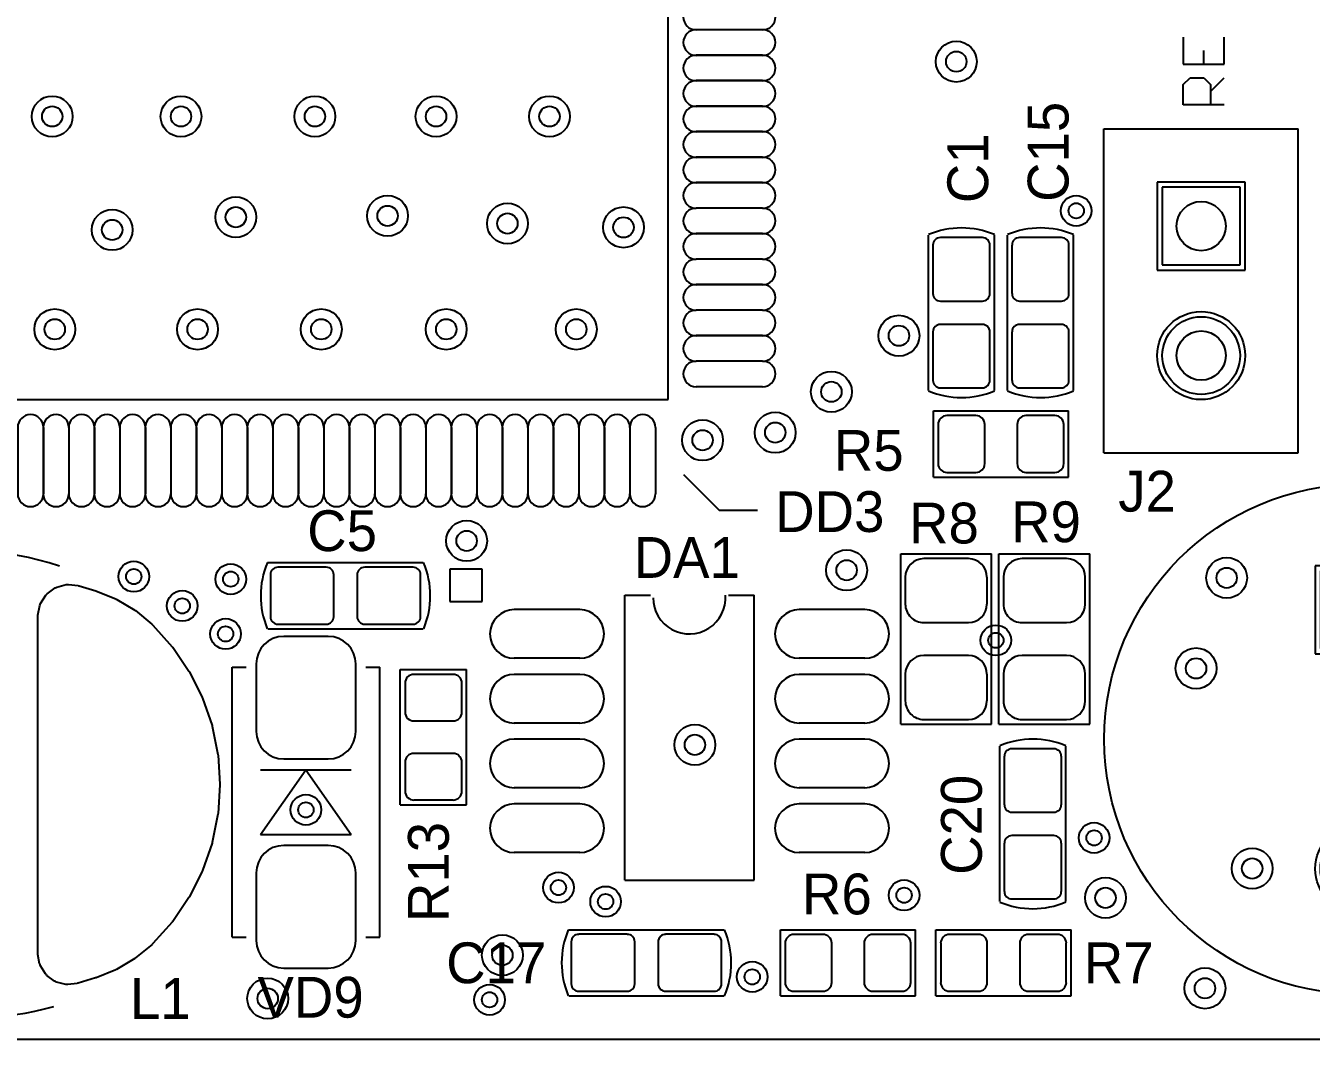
# Model space of a CAD drawing. Header units: millimetres. Extents: x 50.8 to 111.8, y 76.2 to 121.7.
# Drawn here: x 72.33 to 97.53, y 76.2 to 96.08 of the extents above; entities that cross this region are included whole.
import ezdxf

# ---------------------------------------------------------------- set-up
doc = ezdxf.new("R2010")
doc.units = ezdxf.units.MM
for name, color, linetype in [('KeepOutLayer', 6, 'Continuous'), ('MultiLayer', 9, 'Continuous'), ('TopOverlay', 2, 'Continuous'), ('TopSolder', 216, 'Continuous')]:
    doc.layers.add(name, color=color, linetype=linetype)

# ---------------------------------------------------------------- blocks, each defined once
blk = doc.blocks.new('CC0603_3M_4')
at = {"layer": 'TopOverlay'}
for p, q in [((1.524, 0.65), (-1.526, 0.65)), ((1.524, -0.648), (-1.524, -0.648))]:
    blk.add_line(p, q, dxfattribs=at)
for centre, start, end in [((0.013, 0), 157.2, 202.7), ((-0.013, 0), 337.3, 22.8)]:
    blk.add_arc(centre, 1.676, start, end, dxfattribs=at)
at = {"layer": 'TopSolder'}
for p, q in [((-0.376, 0.559), (-1.326, 0.559)), ((1.326, 0.559), (0.376, 0.559)), ((-1.473, 0.411), (-1.473, -0.411)), ((-0.229, -0.411), (-0.229, 0.411)), ((0.229, 0.411), (0.229, -0.411)), ((1.473, -0.411), (1.473, 0.411)), ((-1.326, -0.559), (-0.376, -0.559)), ((0.376, -0.559), (1.326, -0.559))]:
    blk.add_line(p, q, dxfattribs=at)
for centre in [(-0.851, 0), (0.851, 0)]:
    blk.add_circle(centre, 0, dxfattribs=at)
for centre, start, end in [((-1.326, 0.411), 90, 180), ((-0.376, 0.411), 0, 90), ((0.376, 0.411), 90, 180), ((1.326, 0.411), 0, 90), ((-1.326, -0.411), 180, 270), ((-0.376, -0.411), 270, 0), ((0.376, -0.411), 180, 270), ((1.326, -0.411), 270, 0)]:
    blk.add_arc(centre, 0.147, start, end, dxfattribs=at)
blk = doc.blocks.new('CC0603_3M_7')
at = {"layer": 'TopOverlay'}
for p, q in [((-1.526, 0.65), (1.524, 0.65)), ((-1.524, -0.648), (1.524, -0.648))]:
    blk.add_line(p, q, dxfattribs=at)
for centre, start, end in [((0.013, 0), 157.2, 202.7), ((-0.013, 0), 337.3, 22.8)]:
    blk.add_arc(centre, 1.676, start, end, dxfattribs=at)
at = {"layer": 'TopSolder'}
for p, q in [((-0.376, 0.559), (-1.326, 0.559)), ((1.326, 0.559), (0.376, 0.559)), ((-1.473, 0.411), (-1.473, -0.411)), ((-0.229, -0.411), (-0.229, 0.411)), ((0.229, 0.411), (0.229, -0.411)), ((1.473, -0.411), (1.473, 0.411)), ((-1.326, -0.559), (-0.376, -0.559)), ((0.376, -0.559), (1.326, -0.559))]:
    blk.add_line(p, q, dxfattribs=at)
for centre in [(-0.851, 0), (0.851, 0)]:
    blk.add_circle(centre, 0, dxfattribs=at)
for centre, start, end in [((-1.326, 0.411), 90, 180), ((-0.376, 0.411), 0, 90), ((0.376, 0.411), 90, 180), ((1.326, 0.411), 0, 90), ((-1.326, -0.411), 180, 270), ((-0.376, -0.411), 270, 0), ((0.376, -0.411), 180, 270), ((1.326, -0.411), 270, 0)]:
    blk.add_arc(centre, 0.147, start, end, dxfattribs=at)
blk = doc.blocks.new('CC0603_3M_17')
at = {"layer": 'TopOverlay'}
for p, q in [((1.524, 0.65), (-1.526, 0.65)), ((1.524, -0.648), (-1.524, -0.648))]:
    blk.add_line(p, q, dxfattribs=at)
for centre, start, end in [((0.013, 0), 157.2, 202.7), ((-0.013, 0), 337.3, 22.8)]:
    blk.add_arc(centre, 1.676, start, end, dxfattribs=at)
at = {"layer": 'TopSolder'}
for p, q in [((-0.376, 0.559), (-1.326, 0.559)), ((1.326, 0.559), (0.376, 0.559)), ((-1.473, 0.411), (-1.473, -0.411)), ((-0.229, -0.411), (-0.229, 0.411)), ((0.229, 0.411), (0.229, -0.411)), ((1.473, -0.411), (1.473, 0.411)), ((-1.326, -0.559), (-0.376, -0.559)), ((0.376, -0.559), (1.326, -0.559))]:
    blk.add_line(p, q, dxfattribs=at)
for centre in [(-0.851, 0), (0.851, 0)]:
    blk.add_circle(centre, 0, dxfattribs=at)
for centre, start, end in [((-1.326, 0.411), 90, 180), ((-0.376, 0.411), 0, 90), ((0.376, 0.411), 90, 180), ((1.326, 0.411), 0, 90), ((-1.326, -0.411), 180, 270), ((-0.376, -0.411), 270, 0), ((0.376, -0.411), 180, 270), ((1.326, -0.411), 270, 0)]:
    blk.add_arc(centre, 0.147, start, end, dxfattribs=at)
blk = doc.blocks.new('CC0603_3M_19')
at = {"layer": 'TopOverlay'}
for p, q in [((-1.526, 0.65), (1.524, 0.65)), ((-1.524, -0.648), (1.524, -0.648))]:
    blk.add_line(p, q, dxfattribs=at)
for centre, start, end in [((0.013, 0), 157.2, 202.7), ((-0.013, 0), 337.3, 22.8)]:
    blk.add_arc(centre, 1.676, start, end, dxfattribs=at)
at = {"layer": 'TopSolder'}
for p, q in [((-0.376, 0.559), (-1.326, 0.559)), ((1.326, 0.559), (0.376, 0.559)), ((-1.473, 0.411), (-1.473, -0.411)), ((-0.229, -0.411), (-0.229, 0.411)), ((0.229, 0.411), (0.229, -0.411)), ((1.473, -0.411), (1.473, 0.411)), ((-1.326, -0.559), (-0.376, -0.559)), ((0.376, -0.559), (1.326, -0.559))]:
    blk.add_line(p, q, dxfattribs=at)
for centre in [(-0.851, 0), (0.851, 0)]:
    blk.add_circle(centre, 0, dxfattribs=at)
for centre, start, end in [((-1.326, 0.411), 90, 180), ((-0.376, 0.411), 0, 90), ((0.376, 0.411), 90, 180), ((1.326, 0.411), 0, 90), ((-1.326, -0.411), 180, 270), ((-0.376, -0.411), 270, 0), ((0.376, -0.411), 180, 270), ((1.326, -0.411), 270, 0)]:
    blk.add_arc(centre, 0.147, start, end, dxfattribs=at)
blk = doc.blocks.new('CC0603_3M_21')
at = {"layer": 'TopOverlay'}
for p, q in [((1.524, 0.65), (-1.526, 0.65)), ((1.524, -0.648), (-1.524, -0.648))]:
    blk.add_line(p, q, dxfattribs=at)
for centre, start, end in [((0.013, 0), 157.2, 202.7), ((-0.013, 0), 337.3, 22.8)]:
    blk.add_arc(centre, 1.676, start, end, dxfattribs=at)
at = {"layer": 'TopSolder'}
for p, q in [((-0.376, 0.559), (-1.326, 0.559)), ((1.326, 0.559), (0.376, 0.559)), ((-1.473, 0.411), (-1.473, -0.411)), ((-0.229, -0.411), (-0.229, 0.411)), ((0.229, 0.411), (0.229, -0.411)), ((1.473, -0.411), (1.473, 0.411)), ((-1.326, -0.559), (-0.376, -0.559)), ((0.376, -0.559), (1.326, -0.559))]:
    blk.add_line(p, q, dxfattribs=at)
for centre in [(-0.851, 0), (0.851, 0)]:
    blk.add_circle(centre, 0, dxfattribs=at)
for centre, start, end in [((-1.326, 0.411), 90, 180), ((-0.376, 0.411), 0, 90), ((0.376, 0.411), 90, 180), ((1.326, 0.411), 0, 90), ((-1.326, -0.411), 180, 270), ((-0.376, -0.411), 270, 0), ((0.376, -0.411), 180, 270), ((1.326, -0.411), 270, 0)]:
    blk.add_arc(centre, 0.147, start, end, dxfattribs=at)
blk = doc.blocks.new('CC16X10_CAP0_5_1__P________23')
at = {"layer": 'MultiLayer'}
for p, q in [((-0.762, 0.762), (-0.762, -0.762)), ((0.762, 0.762), (-0.762, 0.762)), ((0.762, -0.762), (0.762, 0.762)), ((-0.762, -0.762), (0.762, -0.762))]:
    blk.add_line(p, q, dxfattribs=at)
for centre, radius in [((5.08, 0), 0.762), ((0, 0), 0.4826), ((5.08, 0), 0.4826)]:
    blk.add_circle(centre, radius, dxfattribs=at)
at = {"layer": 'TopOverlay'}
for p, q in [((-3.81, -0.635), (-3.81, 0.635)), ((-3.175, 0), (-4.445, 0))]:
    blk.add_line(p, q, dxfattribs=at)
blk.add_circle((2.54, 0), 5, dxfattribs=at)
at = {"layer": 'TopSolder'}
for p, q in [((-0.8636, 0.8636), (-0.8636, -0.8636)), ((0.8636, 0.8636), (-0.8636, 0.8636)), ((0.8636, -0.8636), (0.8636, 0.8636)), ((-0.8636, -0.8636), (0.8636, -0.8636))]:
    blk.add_line(p, q, dxfattribs=at)
for centre, radius in [((5.08, 0), 0.8636), ((0, 0), 0.4826), ((5.08, 0), 0.4826)]:
    blk.add_circle(centre, radius, dxfattribs=at)
blk = doc.blocks.new('SO_8_24')
at = {"layer": 'TopOverlay'}
for p, q in [((-0.762, 3.556), (-0.762, 4.064)), ((4.826, 4.064), (-0.762, 4.064)), ((4.826, 1.524), (4.826, 4.064)), ((-0.762, 1.524), (-0.762, 2.032)), ((4.826, 1.524), (-0.762, 1.524)), ((-0.635, -1.27), (-1.27, -1.27)), ((-1.27, -1.27), (-1.27, -1.905)), ((-0.635, -1.905), (-0.635, -1.27)), ((-1.27, -1.905), (-0.635, -1.905))]:
    blk.add_line(p, q, dxfattribs=at)
blk.add_arc((-0.71, 2.79), 0.71, 270, 93.8997, dxfattribs=at)
at = {"layer": 'TopSolder'}
for p, q in [((-0.477, 6.229), (-0.477, 4.947)), ((0.477, 6.229), (0.477, 4.947)), ((0.793, 6.229), (0.793, 4.947)), ((1.747, 6.229), (1.747, 4.947)), ((2.063, 6.229), (2.063, 4.947)), ((3.017, 6.229), (3.017, 4.947)), ((3.333, 6.229), (3.333, 4.947)), ((4.287, 6.229), (4.287, 4.947)), ((-0.477, 0.641), (-0.477, -0.641)), ((0.477, 0.641), (0.477, -0.641)), ((0.793, 0.641), (0.793, -0.641)), ((1.747, 0.641), (1.747, -0.641)), ((2.063, 0.641), (2.063, -0.641)), ((3.017, 0.641), (3.017, -0.641)), ((3.333, 0.641), (3.333, -0.641)), ((4.287, 0.641), (4.287, -0.641))]:
    blk.add_line(p, q, dxfattribs=at)
for centre in [(0, 5.588), (1.27, 5.588), (2.54, 5.588), (3.81, 5.588), (0, 0), (1.27, 0), (2.54, 0), (3.81, 0)]:
    blk.add_circle(centre, 0, dxfattribs=at)
for centre, start, end in [((0, 6.229), 360, 180), ((1.27, 6.229), 360, 180), ((2.54, 6.229), 360, 180), ((3.81, 6.229), 360, 180), ((0, 4.947), 180, 360), ((1.27, 4.947), 180, 360), ((2.54, 4.947), 180, 360), ((3.81, 4.947), 180, 360), ((0, 0.641), 360, 180), ((1.27, 0.641), 360, 180), ((2.54, 0.641), 360, 180), ((3.81, 0.641), 360, 180), ((0, -0.641), 180, 360), ((1.27, -0.641), 180, 360), ((2.54, -0.641), 180, 360), ((3.81, -0.641), 180, 360)]:
    blk.add_arc(centre, 0.477, start, end, dxfattribs=at)
blk = doc.blocks.new('PIN2W_35')
at = {"layer": 'MultiLayer'}
for p, q in [((-0.762, 0.762), (-0.762, -0.762)), ((0.762, 0.762), (-0.762, 0.762)), ((0.762, -0.762), (0.762, 0.762)), ((-0.762, -0.762), (0.762, -0.762))]:
    blk.add_line(p, q, dxfattribs=at)
for centre, radius in [((2.54, 0), 0.762), ((0, 0), 0.4826), ((2.54, 0), 0.4826)]:
    blk.add_circle(centre, radius, dxfattribs=at)
at = {"layer": 'TopOverlay'}
for p, q in [((-1.905, -1.905), (-1.905, 1.905)), ((0.635, 1.905), (-1.905, 1.905)), ((4.445, 1.905), (0.635, 1.905)), ((4.445, -1.905), (4.445, 1.905)), ((4.445, -1.905), (-1.905, -1.905))]:
    blk.add_line(p, q, dxfattribs=at)
at = {"layer": 'TopSolder'}
for p, q in [((-0.8636, 0.8636), (-0.8636, -0.8636)), ((0.8636, 0.8636), (-0.8636, 0.8636)), ((0.8636, -0.8636), (0.8636, 0.8636)), ((-0.8636, -0.8636), (0.8636, -0.8636))]:
    blk.add_line(p, q, dxfattribs=at)
for centre, radius in [((2.54, 0), 0.8636), ((0, 0), 0.4826), ((2.54, 0), 0.4826)]:
    blk.add_circle(centre, radius, dxfattribs=at)
blk = doc.blocks.new('SDR0805_36')
at = {"layer": 'TopOverlay'}
for centre, start, end in [((-0.127, -0.889), 71.1, 106.3), ((0, 0.889), 254.1, 286.3)]:
    blk.add_arc(centre, 5.462, start, end, dxfattribs=at)
at = {"layer": 'TopSolder'}
for p, q in [((-2.747, 3.637), (-2.359, 3.792)), ((-2.359, 3.792), (-2.354, 3.792)), ((-2.354, 3.792), (-2.35, 3.795)), ((-2.35, 3.795), (-2.01, 3.902)), ((-2.01, 3.902), (-1.999, 3.901)), ((-1.999, 3.901), (-1.99, 3.906)), ((-1.99, 3.906), (-1.805, 3.928)), ((-1.805, 3.928), (-1.784, 3.922)), ((-1.784, 3.922), (-1.764, 3.925)), ((-1.764, 3.925), (-1.583, 3.877)), ((-1.583, 3.877), (-1.567, 3.864)), ((-1.567, 3.864), (-1.546, 3.859)), ((-1.546, 3.859), (-1.396, 3.749)), ((1.4, 3.739), (1.555, 3.853)), ((1.555, 3.853), (1.575, 3.858)), ((1.575, 3.858), (1.592, 3.87)), ((1.592, 3.87), (1.777, 3.919)), ((1.777, 3.919), (1.798, 3.917)), ((1.798, 3.917), (1.818, 3.922)), ((1.818, 3.922), (2.009, 3.9)), ((2.009, 3.9), (2.018, 3.895)), ((2.018, 3.895), (2.029, 3.896)), ((2.029, 3.896), (2.358, 3.793)), ((2.358, 3.793), (2.362, 3.79)), ((2.362, 3.79), (2.366, 3.79)), ((2.366, 3.79), (2.75, 3.636)), ((-3.121, 3.415), (-2.762, 3.629)), ((-2.762, 3.629), (-2.753, 3.63)), ((-2.753, 3.63), (-2.747, 3.637)), ((-1.396, 3.749), (-1.385, 3.731)), ((-1.385, 3.731), (-1.368, 3.719)), ((-1.368, 3.719), (-1.269, 3.561)), ((-1.269, 3.561), (-1.265, 3.541)), ((-1.265, 3.541), (-1.254, 3.523)), ((1.266, 3.526), (1.27, 3.547)), ((1.27, 3.547), (1.372, 3.709)), ((1.372, 3.709), (1.389, 3.721)), ((1.389, 3.721), (1.4, 3.739)), ((2.75, 3.636), (2.756, 3.63)), ((2.756, 3.63), (2.765, 3.629)), ((2.765, 3.629), (3.12, 3.417)), ((-3.457, 3.138), (-3.135, 3.405)), ((-3.135, 3.405), (-3.127, 3.408)), ((-3.127, 3.408), (-3.121, 3.415)), ((-1.254, 3.523), (-1.219, 3.34)), ((-1.219, 3.34), (-1.221, 3.329)), ((-1.221, 3.329), (-1.217, 3.319)), ((-1.217, 3.319), (-1.217, -3.299)), ((1.217, 3.299), (1.221, 3.309)), ((1.217, -3.319), (1.217, 3.299)), ((1.219, 3.32), (1.255, 3.508)), ((1.221, 3.309), (1.219, 3.32)), ((1.255, 3.508), (1.266, 3.526)), ((3.12, 3.417), (3.125, 3.41)), ((3.125, 3.41), (3.134, 3.407)), ((3.134, 3.407), (3.451, 3.143)), ((-3.853, 2.7), (-3.474, 3.121)), ((-3.474, 3.121), (-3.471, 3.123)), ((-3.471, 3.123), (-3.469, 3.126)), ((-3.469, 3.126), (-3.463, 3.132)), ((-3.463, 3.132), (-3.459, 3.134)), ((-3.459, 3.134), (-3.457, 3.138)), ((3.451, 3.143), (3.453, 3.139)), ((3.453, 3.139), (3.457, 3.138)), ((3.457, 3.138), (3.469, 3.126)), ((3.469, 3.126), (3.471, 3.123)), ((3.471, 3.123), (3.474, 3.121)), ((3.474, 3.121), (3.853, 2.7)), ((-4.181, 2.222), (-3.862, 2.689)), ((-3.862, 2.689), (-3.855, 2.693)), ((-3.855, 2.693), (-3.853, 2.7)), ((3.853, 2.7), (3.855, 2.693)), ((3.855, 2.693), (3.862, 2.689)), ((3.862, 2.689), (4.181, 2.222)), ((-4.443, 1.704), (-4.189, 2.209)), ((-4.189, 2.209), (-4.183, 2.214)), ((-4.183, 2.214), (-4.181, 2.222)), ((4.181, 2.222), (4.183, 2.214)), ((4.183, 2.214), (4.189, 2.209)), ((4.189, 2.209), (4.443, 1.704)), ((-4.634, 1.155), (-4.449, 1.69)), ((-4.449, 1.69), (-4.444, 1.696)), ((-4.444, 1.696), (-4.443, 1.704)), ((4.443, 1.704), (4.444, 1.696)), ((4.444, 1.696), (4.449, 1.69)), ((4.449, 1.69), (4.634, 1.155)), ((-4.75, 0.587), (-4.638, 1.141)), ((-4.638, 1.141), (-4.633, 1.148)), ((-4.633, 1.148), (-4.634, 1.155)), ((4.634, 1.155), (4.633, 1.148)), ((4.633, 1.148), (4.638, 1.141)), ((4.638, 1.141), (4.75, 0.586)), ((-4.789, 0.007), (-4.752, 0.572)), ((-4.752, 0.572), (-4.748, 0.579)), ((-4.748, 0.579), (-4.75, 0.587)), ((4.75, 0.586), (4.748, 0.579)), ((4.748, 0.579), (4.752, 0.572)), ((4.752, 0.572), (4.789, 0.007)), ((-4.787, 0), (-4.789, 0.007)), ((-4.789, -0.007), (-4.787, 0)), ((4.789, 0.007), (4.787, 0)), ((-4.752, -0.572), (-4.789, -0.007)), ((4.789, -0.007), (4.752, -0.572)), ((4.787, 0), (4.789, -0.007)), ((-4.748, -0.579), (-4.752, -0.572)), ((-4.75, -0.586), (-4.748, -0.579)), ((-4.638, -1.141), (-4.75, -0.586)), ((4.75, -0.587), (4.638, -1.141)), ((4.752, -0.572), (4.748, -0.579)), ((4.748, -0.579), (4.75, -0.587)), ((-4.633, -1.148), (-4.638, -1.141)), ((-4.634, -1.155), (-4.633, -1.148)), ((-4.449, -1.69), (-4.634, -1.155)), ((4.634, -1.155), (4.449, -1.69)), ((4.638, -1.141), (4.633, -1.148)), ((4.633, -1.148), (4.634, -1.155)), ((-4.444, -1.696), (-4.449, -1.69)), ((-4.443, -1.704), (-4.444, -1.696)), ((-4.189, -2.209), (-4.443, -1.704)), ((4.443, -1.704), (4.189, -2.209)), ((4.444, -1.696), (4.443, -1.704)), ((4.449, -1.69), (4.444, -1.696)), ((-4.183, -2.214), (-4.189, -2.209)), ((-4.181, -2.222), (-4.183, -2.214)), ((-3.862, -2.689), (-4.181, -2.222)), ((4.181, -2.222), (3.862, -2.689)), ((4.183, -2.214), (4.181, -2.222)), ((4.189, -2.209), (4.183, -2.214)), ((-3.855, -2.693), (-3.862, -2.689)), ((-3.853, -2.7), (-3.855, -2.693)), ((-3.474, -3.121), (-3.853, -2.7)), ((3.853, -2.7), (3.474, -3.121)), ((3.855, -2.693), (3.853, -2.7)), ((3.862, -2.689), (3.855, -2.693)), ((-3.471, -3.123), (-3.474, -3.121)), ((-3.469, -3.126), (-3.471, -3.123)), ((-3.457, -3.138), (-3.469, -3.126)), ((-3.453, -3.139), (-3.457, -3.138)), ((-3.451, -3.143), (-3.453, -3.139)), ((-3.134, -3.407), (-3.451, -3.143)), ((3.457, -3.138), (3.135, -3.405)), ((3.459, -3.134), (3.457, -3.138)), ((3.463, -3.132), (3.459, -3.134)), ((3.469, -3.126), (3.463, -3.132)), ((3.471, -3.123), (3.469, -3.126)), ((3.474, -3.121), (3.471, -3.123)), ((-3.125, -3.41), (-3.134, -3.407)), ((-3.12, -3.417), (-3.125, -3.41)), ((-2.765, -3.629), (-3.12, -3.417)), ((-1.266, -3.526), (-1.27, -3.547)), ((-1.255, -3.508), (-1.266, -3.526)), ((-1.219, -3.32), (-1.255, -3.508)), ((-1.217, -3.299), (-1.221, -3.309)), ((-1.221, -3.309), (-1.219, -3.32)), ((1.221, -3.329), (1.217, -3.319)), ((1.219, -3.34), (1.221, -3.329)), ((1.254, -3.523), (1.219, -3.34)), ((1.265, -3.541), (1.254, -3.523)), ((3.121, -3.415), (2.762, -3.629)), ((3.127, -3.408), (3.121, -3.415)), ((3.135, -3.405), (3.127, -3.408)), ((-2.756, -3.63), (-2.765, -3.629)), ((-2.75, -3.636), (-2.756, -3.63)), ((-2.366, -3.79), (-2.75, -3.636)), ((-1.4, -3.739), (-1.555, -3.853)), ((-1.389, -3.721), (-1.4, -3.739)), ((-1.372, -3.709), (-1.389, -3.721)), ((-1.27, -3.547), (-1.372, -3.709)), ((1.269, -3.561), (1.265, -3.541)), ((1.368, -3.719), (1.269, -3.561)), ((1.385, -3.731), (1.368, -3.719)), ((1.396, -3.749), (1.385, -3.731)), ((1.546, -3.859), (1.396, -3.749)), ((2.747, -3.637), (2.359, -3.792)), ((2.753, -3.63), (2.747, -3.637)), ((2.762, -3.629), (2.753, -3.63)), ((-2.362, -3.79), (-2.366, -3.79)), ((-2.358, -3.793), (-2.362, -3.79)), ((-2.029, -3.896), (-2.358, -3.793)), ((-2.018, -3.895), (-2.029, -3.896)), ((-2.009, -3.9), (-2.018, -3.895)), ((-1.818, -3.922), (-2.009, -3.9)), ((-1.798, -3.917), (-1.818, -3.922)), ((-1.777, -3.919), (-1.798, -3.917)), ((-1.592, -3.87), (-1.777, -3.919)), ((-1.575, -3.858), (-1.592, -3.87)), ((-1.555, -3.853), (-1.575, -3.858)), ((1.567, -3.864), (1.546, -3.859)), ((1.583, -3.877), (1.567, -3.864)), ((1.764, -3.925), (1.583, -3.877)), ((1.784, -3.922), (1.764, -3.925)), ((1.805, -3.928), (1.784, -3.922)), ((1.99, -3.906), (1.805, -3.928)), ((1.999, -3.901), (1.99, -3.906)), ((2.01, -3.902), (1.999, -3.901)), ((2.35, -3.795), (2.01, -3.902)), ((2.354, -3.792), (2.35, -3.795)), ((2.359, -3.792), (2.354, -3.792))]:
    blk.add_line(p, q, dxfattribs=at)
blk = doc.blocks.new('RC0603_3M_41')
at = {"layer": 'TopOverlay'}
for p, q in [((1.325, 0.65), (-1.325, 0.65)), ((-1.325, 0.65), (-1.325, -0.65)), ((1.325, 0.65), (1.325, -0.65)), ((1.325, -0.65), (-1.325, -0.65))]:
    blk.add_line(p, q, dxfattribs=at)
at = {"layer": 'TopSolder'}
for p, q in [((-0.491, 0.557), (-1.059, 0.557)), ((1.059, 0.557), (0.491, 0.557)), ((-1.231, 0.384), (-1.231, -0.384)), ((-0.318, -0.384), (-0.318, 0.384)), ((0.318, 0.384), (0.318, -0.384)), ((1.231, -0.384), (1.231, 0.384)), ((-1.059, -0.557), (-0.491, -0.557)), ((0.491, -0.557), (1.059, -0.557))]:
    blk.add_line(p, q, dxfattribs=at)
for centre in [(-0.775, 0), (0.775, 0)]:
    blk.add_circle(centre, 0, dxfattribs=at)
for centre, start, end in [((-1.059, 0.384), 90, 180), ((-0.491, 0.384), 0, 90), ((0.491, 0.384), 90, 180), ((1.059, 0.384), 0, 90), ((-1.059, -0.384), 180, 270), ((-0.491, -0.384), 270, 0), ((0.491, -0.384), 180, 270), ((1.059, -0.384), 270, 0)]:
    blk.add_arc(centre, 0.173, start, end, dxfattribs=at)
blk = doc.blocks.new('RC0603_3M_42')
at = {"layer": 'TopOverlay'}
for p, q in [((1.325, 0.65), (-1.325, 0.65)), ((-1.325, 0.65), (-1.325, -0.65)), ((1.325, 0.65), (1.325, -0.65)), ((1.325, -0.65), (-1.325, -0.65))]:
    blk.add_line(p, q, dxfattribs=at)
at = {"layer": 'TopSolder'}
for p, q in [((-0.491, 0.557), (-1.059, 0.557)), ((1.059, 0.557), (0.491, 0.557)), ((-1.231, 0.384), (-1.231, -0.384)), ((-0.318, -0.384), (-0.318, 0.384)), ((0.318, 0.384), (0.318, -0.384)), ((1.231, -0.384), (1.231, 0.384)), ((-1.059, -0.557), (-0.491, -0.557)), ((0.491, -0.557), (1.059, -0.557))]:
    blk.add_line(p, q, dxfattribs=at)
for centre in [(-0.775, 0), (0.775, 0)]:
    blk.add_circle(centre, 0, dxfattribs=at)
for centre, start, end in [((-1.059, 0.384), 90, 180), ((-0.491, 0.384), 0, 90), ((0.491, 0.384), 90, 180), ((1.059, 0.384), 0, 90), ((-1.059, -0.384), 180, 270), ((-0.491, -0.384), 270, 0), ((0.491, -0.384), 180, 270), ((1.059, -0.384), 270, 0)]:
    blk.add_arc(centre, 0.173, start, end, dxfattribs=at)
blk = doc.blocks.new('RC0603_3M_43')
at = {"layer": 'TopOverlay'}
for p, q in [((1.325, 0.65), (-1.325, 0.65)), ((-1.325, 0.65), (-1.325, -0.65)), ((1.325, 0.65), (1.325, -0.65)), ((1.325, -0.65), (-1.325, -0.65))]:
    blk.add_line(p, q, dxfattribs=at)
at = {"layer": 'TopSolder'}
for p, q in [((-0.491, 0.557), (-1.059, 0.557)), ((1.059, 0.557), (0.491, 0.557)), ((-1.231, 0.384), (-1.231, -0.384)), ((-0.318, -0.384), (-0.318, 0.384)), ((0.318, 0.384), (0.318, -0.384)), ((1.231, -0.384), (1.231, 0.384)), ((-1.059, -0.557), (-0.491, -0.557)), ((0.491, -0.557), (1.059, -0.557))]:
    blk.add_line(p, q, dxfattribs=at)
for centre in [(-0.775, 0), (0.775, 0)]:
    blk.add_circle(centre, 0, dxfattribs=at)
for centre, start, end in [((-1.059, 0.384), 90, 180), ((-0.491, 0.384), 0, 90), ((0.491, 0.384), 90, 180), ((1.059, 0.384), 0, 90), ((-1.059, -0.384), 180, 270), ((-0.491, -0.384), 270, 0), ((0.491, -0.384), 180, 270), ((1.059, -0.384), 270, 0)]:
    blk.add_arc(centre, 0.173, start, end, dxfattribs=at)
blk = doc.blocks.new('RC0805_IPC_NOM_44')
at = {"layer": 'TopOverlay'}
for p, q in [((1.67, 0.89), (-1.67, 0.89)), ((-1.67, -0.89), (-1.67, 0.89)), ((1.67, -0.89), (1.67, 0.89)), ((1.67, -0.89), (-1.67, -0.89))]:
    blk.add_line(p, q, dxfattribs=at)
at = {"layer": 'TopSolder'}
for p, q in [((-0.687, 0.802), (-1.213, 0.802)), ((1.213, 0.802), (0.687, 0.802)), ((-1.577, 0.437), (-1.577, -0.437)), ((-0.323, -0.437), (-0.323, 0.437)), ((0.323, 0.437), (0.323, -0.437)), ((1.577, -0.437), (1.577, 0.437)), ((-1.213, -0.802), (-0.687, -0.802)), ((0.687, -0.802), (1.213, -0.802))]:
    blk.add_line(p, q, dxfattribs=at)
for centre in [(-0.95, 0), (0.95, 0)]:
    blk.add_circle(centre, 0, dxfattribs=at)
for centre, start, end in [((-1.213, 0.437), 90, 180), ((-0.687, 0.437), 0, 90), ((0.687, 0.437), 90, 180), ((1.213, 0.437), 0, 90), ((-1.213, -0.437), 180, 270), ((-0.687, -0.437), 270, 0), ((0.687, -0.437), 180, 270), ((1.213, -0.437), 270, 0)]:
    blk.add_arc(centre, 0.364, start, end, dxfattribs=at)
blk = doc.blocks.new('RC0805_IPC_NOM_45')
at = {"layer": 'TopOverlay'}
for p, q in [((1.67, 0.89), (-1.67, 0.89)), ((-1.67, -0.89), (-1.67, 0.89)), ((1.67, -0.89), (1.67, 0.89)), ((1.67, -0.89), (-1.67, -0.89))]:
    blk.add_line(p, q, dxfattribs=at)
at = {"layer": 'TopSolder'}
for p, q in [((-0.687, 0.802), (-1.213, 0.802)), ((1.213, 0.802), (0.687, 0.802)), ((-1.577, 0.437), (-1.577, -0.437)), ((-0.323, -0.437), (-0.323, 0.437)), ((0.323, 0.437), (0.323, -0.437)), ((1.577, -0.437), (1.577, 0.437)), ((-1.213, -0.802), (-0.687, -0.802)), ((0.687, -0.802), (1.213, -0.802))]:
    blk.add_line(p, q, dxfattribs=at)
for centre in [(-0.95, 0), (0.95, 0)]:
    blk.add_circle(centre, 0, dxfattribs=at)
for centre, start, end in [((-1.213, 0.437), 90, 180), ((-0.687, 0.437), 0, 90), ((0.687, 0.437), 90, 180), ((1.213, 0.437), 0, 90), ((-1.213, -0.437), 180, 270), ((-0.687, -0.437), 270, 0), ((0.687, -0.437), 180, 270), ((1.213, -0.437), 270, 0)]:
    blk.add_arc(centre, 0.364, start, end, dxfattribs=at)
blk = doc.blocks.new('SMA_57')
at = {"layer": 'TopOverlay'}
for p, q in [((-2.65, 1.45), (-2.65, 1.175)), ((-2.65, 1.45), (2.65, 1.45)), ((2.65, 1.45), (2.65, 1.175)), ((-0.635, 0.889), (-0.635, -0.889)), ((-0.635, 0.889), (0.635, 0)), ((0.635, 0.889), (0.635, -0.889)), ((0.635, 0), (-0.635, -0.889)), ((-2.65, -1.175), (-2.65, -1.45)), ((2.65, -1.175), (2.65, -1.45)), ((-2.65, -1.45), (2.65, -1.45))]:
    blk.add_line(p, q, dxfattribs=at)
at = {"layer": 'TopSolder'}
for p, q in [((-1.388, 0.977), (-2.713, 0.977)), ((2.713, 0.977), (1.388, 0.977)), ((-3.252, 0.437), (-3.252, -0.437)), ((-0.848, -0.437), (-0.848, 0.437)), ((0.848, 0.437), (0.848, -0.437)), ((3.252, -0.437), (3.252, 0.437)), ((-2.713, -0.977), (-1.388, -0.977)), ((1.388, -0.977), (2.713, -0.977))]:
    blk.add_line(p, q, dxfattribs=at)
for centre in [(-2.05, 0), (2.05, 0)]:
    blk.add_circle(centre, 0, dxfattribs=at)
for centre, start, end in [((-2.713, 0.437), 90, 180), ((-1.388, 0.437), 0, 90), ((1.388, 0.437), 90, 180), ((2.713, 0.437), 0, 90), ((-2.713, -0.437), 180, 270), ((-1.388, -0.437), 270, 0), ((1.388, -0.437), 180, 270), ((2.713, -0.437), 270, 0)]:
    blk.add_arc(centre, 0.539, start, end, dxfattribs=at)
blk = doc.blocks.new('TQFP_100_67')
at = {"layer": 'TopOverlay'}
for p, q in [((1.2, 0.5), (14.2, 0.5)), ((1.2, -12.5), (1.2, 0.5)), ((14.2, -12.5), (14.2, 0.5)), ((1.2, -12.5), (14.2, -12.5))]:
    blk.add_line(p, q, dxfattribs=at)
for centre, radius in [((-0.55, 0.7), 0.125), ((2.2, -0.5), 0.3)]:
    blk.add_circle(centre, radius, dxfattribs=at)
at = {"layer": 'TopSolder'}
for p, q in [((1.448, 2.35), (1.448, 1.05)), ((1.948, 2.35), (1.948, 1.05)), ((1.952, 2.35), (1.952, 1.05)), ((2.448, 2.35), (2.448, 1.05)), ((2.452, 2.35), (2.452, 1.05)), ((2.948, 2.35), (2.948, 1.05)), ((2.952, 2.35), (2.952, 1.05)), ((3.448, 2.35), (3.448, 1.05)), ((3.452, 2.35), (3.452, 1.05)), ((3.948, 2.35), (3.948, 1.05)), ((3.952, 2.35), (3.952, 1.05)), ((4.448, 2.35), (4.448, 1.05)), ((4.452, 2.35), (4.452, 1.05)), ((4.948, 2.35), (4.948, 1.05)), ((4.952, 2.35), (4.952, 1.05)), ((5.448, 2.35), (5.448, 1.05)), ((5.452, 2.35), (5.452, 1.05)), ((5.948, 2.35), (5.948, 1.05)), ((5.952, 2.35), (5.952, 1.05)), ((6.448, 2.35), (6.448, 1.05)), ((6.452, 2.35), (6.452, 1.05)), ((6.948, 2.35), (6.948, 1.05)), ((6.952, 2.35), (6.952, 1.05)), ((7.448, 2.35), (7.448, 1.05)), ((7.452, 2.35), (7.452, 1.05)), ((7.948, 2.35), (7.948, 1.05)), ((7.952, 2.35), (7.952, 1.05)), ((8.448, 2.35), (8.448, 1.05)), ((8.452, 2.35), (8.452, 1.05)), ((8.948, 2.35), (8.948, 1.05)), ((8.952, 2.35), (8.952, 1.05)), ((9.448, 2.35), (9.448, 1.05)), ((9.452, 2.35), (9.452, 1.05)), ((9.948, 2.35), (9.948, 1.05)), ((9.952, 2.35), (9.952, 1.05)), ((10.448, 2.35), (10.448, 1.05)), ((10.452, 2.35), (10.452, 1.05)), ((10.948, 2.35), (10.948, 1.05)), ((10.952, 2.35), (10.952, 1.05)), ((11.448, 2.35), (11.448, 1.05)), ((11.452, 2.35), (11.452, 1.05)), ((11.948, 2.35), (11.948, 1.05)), ((11.952, 2.35), (11.952, 1.05)), ((12.448, 2.35), (12.448, 1.05)), ((12.452, 2.35), (12.452, 1.05)), ((12.948, 2.35), (12.948, 1.05)), ((12.952, 2.35), (12.952, 1.05)), ((13.448, 2.35), (13.448, 1.05)), ((13.452, 2.35), (13.452, 1.05)), ((13.952, 2.35), (13.952, 1.05)), ((0.65, 0.252), (-0.65, 0.252)), ((16.05, 0.252), (14.75, 0.252)), ((0.65, -0.248), (-0.65, -0.248)), ((0.65, -0.252), (-0.65, -0.252)), ((16.05, -0.248), (14.75, -0.248)), ((16.05, -0.252), (14.75, -0.252)), ((0.65, -0.748), (-0.65, -0.748)), ((0.65, -0.752), (-0.65, -0.752)), ((16.05, -0.748), (14.75, -0.748)), ((16.05, -0.752), (14.75, -0.752)), ((0.65, -1.248), (-0.65, -1.248)), ((0.65, -1.252), (-0.65, -1.252)), ((16.05, -1.248), (14.75, -1.248)), ((16.05, -1.252), (14.75, -1.252)), ((0.65, -1.748), (-0.65, -1.748)), ((0.65, -1.752), (-0.65, -1.752)), ((16.05, -1.748), (14.75, -1.748)), ((16.05, -1.752), (14.75, -1.752)), ((0.65, -2.248), (-0.65, -2.248)), ((0.65, -2.252), (-0.65, -2.252)), ((16.05, -2.248), (14.75, -2.248)), ((16.05, -2.252), (14.75, -2.252)), ((0.65, -2.748), (-0.65, -2.748)), ((0.65, -2.752), (-0.65, -2.752)), ((16.05, -2.748), (14.75, -2.748)), ((16.05, -2.752), (14.75, -2.752)), ((0.65, -3.248), (-0.65, -3.248)), ((0.65, -3.252), (-0.65, -3.252)), ((16.05, -3.248), (14.75, -3.248)), ((16.05, -3.252), (14.75, -3.252)), ((0.65, -3.748), (-0.65, -3.748)), ((0.65, -3.752), (-0.65, -3.752)), ((16.05, -3.748), (14.75, -3.748)), ((16.05, -3.752), (14.75, -3.752)), ((0.65, -4.248), (-0.65, -4.248)), ((0.65, -4.252), (-0.65, -4.252)), ((16.05, -4.248), (14.75, -4.248)), ((16.05, -4.252), (14.75, -4.252)), ((0.65, -4.748), (-0.65, -4.748)), ((0.65, -4.752), (-0.65, -4.752)), ((16.05, -4.748), (14.75, -4.748)), ((16.05, -4.752), (14.75, -4.752)), ((0.65, -5.248), (-0.65, -5.248)), ((0.65, -5.252), (-0.65, -5.252)), ((16.05, -5.248), (14.75, -5.248)), ((16.05, -5.252), (14.75, -5.252)), ((0.65, -5.748), (-0.65, -5.748)), ((0.65, -5.752), (-0.65, -5.752)), ((16.05, -5.748), (14.75, -5.748)), ((16.05, -5.752), (14.75, -5.752)), ((0.65, -6.248), (-0.65, -6.248)), ((0.65, -6.252), (-0.65, -6.252)), ((16.05, -6.248), (14.75, -6.248)), ((16.05, -6.252), (14.75, -6.252)), ((0.65, -6.748), (-0.65, -6.748)), ((0.65, -6.752), (-0.65, -6.752)), ((16.05, -6.748), (14.75, -6.748)), ((16.05, -6.752), (14.75, -6.752)), ((0.65, -7.248), (-0.65, -7.248)), ((0.65, -7.252), (-0.65, -7.252)), ((16.05, -7.248), (14.75, -7.248)), ((16.05, -7.252), (14.75, -7.252)), ((0.65, -7.748), (-0.65, -7.748)), ((0.65, -7.752), (-0.65, -7.752)), ((16.05, -7.748), (14.75, -7.748)), ((16.05, -7.752), (14.75, -7.752)), ((0.65, -8.248), (-0.65, -8.248)), ((0.65, -8.252), (-0.65, -8.252)), ((16.05, -8.248), (14.75, -8.248)), ((16.05, -8.252), (14.75, -8.252)), ((0.65, -8.748), (-0.65, -8.748)), ((0.65, -8.752), (-0.65, -8.752)), ((16.05, -8.748), (14.75, -8.748)), ((16.05, -8.752), (14.75, -8.752)), ((0.65, -9.248), (-0.65, -9.248)), ((0.65, -9.252), (-0.65, -9.252)), ((16.05, -9.248), (14.75, -9.248)), ((16.05, -9.252), (14.75, -9.252)), ((0.65, -9.748), (-0.65, -9.748)), ((0.65, -9.752), (-0.65, -9.752)), ((16.05, -9.748), (14.75, -9.748)), ((16.05, -9.752), (14.75, -9.752)), ((0.65, -10.248), (-0.65, -10.248)), ((0.65, -10.252), (-0.65, -10.252)), ((16.05, -10.248), (14.75, -10.248)), ((16.05, -10.252), (14.75, -10.252)), ((0.65, -10.748), (-0.65, -10.748)), ((0.65, -10.752), (-0.65, -10.752)), ((16.05, -10.748), (14.75, -10.748)), ((16.05, -10.752), (14.75, -10.752)), ((0.65, -11.248), (-0.65, -11.248)), ((0.65, -11.252), (-0.65, -11.252)), ((16.05, -11.248), (14.75, -11.248)), ((16.05, -11.252), (14.75, -11.252)), ((0.65, -11.748), (-0.65, -11.748)), ((0.65, -11.752), (-0.65, -11.752)), ((16.05, -11.748), (14.75, -11.748)), ((16.05, -11.752), (14.75, -11.752)), ((0.65, -12.252), (-0.65, -12.252)), ((16.05, -12.252), (14.75, -12.252)), ((1.448, -13.05), (1.448, -14.35)), ((1.948, -13.05), (1.948, -14.35)), ((1.952, -13.05), (1.952, -14.35)), ((2.448, -13.05), (2.448, -14.35)), ((2.452, -13.05), (2.452, -14.35)), ((2.948, -13.05), (2.948, -14.35)), ((2.952, -13.05), (2.952, -14.35)), ((3.448, -13.05), (3.448, -14.35)), ((3.452, -13.05), (3.452, -14.35)), ((3.948, -13.05), (3.948, -14.35)), ((3.952, -13.05), (3.952, -14.35)), ((4.448, -13.05), (4.448, -14.35)), ((4.452, -13.05), (4.452, -14.35)), ((4.948, -13.05), (4.948, -14.35)), ((4.952, -13.05), (4.952, -14.35)), ((5.448, -13.05), (5.448, -14.35)), ((5.452, -13.05), (5.452, -14.35)), ((5.948, -13.05), (5.948, -14.35)), ((5.952, -13.05), (5.952, -14.35)), ((6.448, -13.05), (6.448, -14.35)), ((6.452, -13.05), (6.452, -14.35)), ((6.948, -13.05), (6.948, -14.35)), ((6.952, -13.05), (6.952, -14.35)), ((7.448, -13.05), (7.448, -14.35)), ((7.452, -13.05), (7.452, -14.35)), ((7.948, -13.05), (7.948, -14.35)), ((7.952, -13.05), (7.952, -14.35)), ((8.448, -13.05), (8.448, -14.35)), ((8.452, -13.05), (8.452, -14.35)), ((8.948, -13.05), (8.948, -14.35)), ((8.952, -13.05), (8.952, -14.35)), ((9.448, -13.05), (9.448, -14.35)), ((9.452, -13.05), (9.452, -14.35)), ((9.948, -13.05), (9.948, -14.35)), ((9.952, -13.05), (9.952, -14.35)), ((10.448, -13.05), (10.448, -14.35)), ((10.452, -13.05), (10.452, -14.35)), ((10.948, -13.05), (10.948, -14.35)), ((10.952, -13.05), (10.952, -14.35)), ((11.448, -13.05), (11.448, -14.35)), ((11.452, -13.05), (11.452, -14.35)), ((11.948, -13.05), (11.948, -14.35)), ((11.952, -13.05), (11.952, -14.35)), ((12.448, -13.05), (12.448, -14.35)), ((12.452, -13.05), (12.452, -14.35)), ((12.948, -13.05), (12.948, -14.35)), ((12.952, -13.05), (12.952, -14.35)), ((13.448, -13.05), (13.448, -14.35)), ((13.452, -13.05), (13.452, -14.35)), ((13.952, -13.05), (13.952, -14.35))]:
    blk.add_line(p, q, dxfattribs=at)
for centre in [(1.7, 1.7), (2.2, 1.7), (2.7, 1.7), (3.2, 1.7), (3.7, 1.7), (4.2, 1.7), (4.7, 1.7), (5.2, 1.7), (5.7, 1.7), (6.2, 1.7), (6.7, 1.7), (7.2, 1.7), (7.7, 1.7), (8.2, 1.7), (8.7, 1.7), (9.2, 1.7), (9.7, 1.7), (10.2, 1.7), (10.7, 1.7), (11.2, 1.7), (11.7, 1.7), (12.2, 1.7), (12.7, 1.7), (13.2, 1.7), (13.7, 1.7), (0, 0), (15.4, 0), (0, -0.5), (15.4, -0.5), (0, -1), (15.4, -1), (0, -1.5), (15.4, -1.5), (0, -2), (15.4, -2), (0, -2.5), (15.4, -2.5), (0, -3), (15.4, -3), (0, -3.5), (15.4, -3.5), (0, -4), (15.4, -4), (0, -4.5), (15.4, -4.5), (0, -5), (15.4, -5), (0, -5.5), (15.4, -5.5), (0, -6), (15.4, -6), (0, -6.5), (15.4, -6.5), (0, -7), (15.4, -7), (0, -7.5), (15.4, -7.5), (0, -8), (15.4, -8), (0, -8.5), (15.4, -8.5), (0, -9), (15.4, -9), (0, -9.5), (15.4, -9.5), (0, -10), (15.4, -10), (0, -10.5), (15.4, -10.5), (0, -11), (15.4, -11), (0, -11.5), (15.4, -11.5), (0, -12), (15.4, -12), (1.7, -13.7), (2.2, -13.7), (2.7, -13.7), (3.2, -13.7), (3.7, -13.7), (4.2, -13.7), (4.7, -13.7), (5.2, -13.7), (5.7, -13.7), (6.2, -13.7), (6.7, -13.7), (7.2, -13.7), (7.7, -13.7), (8.2, -13.7), (8.7, -13.7), (9.2, -13.7), (9.7, -13.7), (10.2, -13.7), (10.7, -13.7), (11.2, -13.7), (11.7, -13.7), (12.2, -13.7), (12.7, -13.7), (13.2, -13.7), (13.7, -13.7)]:
    blk.add_circle(centre, 0, dxfattribs=at)
for centre, start, end in [((1.7, 2.35), 0, 180), ((2.2, 2.35), 0, 180), ((2.7, 2.35), 0, 180), ((3.2, 2.35), 0, 180), ((3.7, 2.35), 0, 180), ((4.2, 2.35), 0, 180), ((4.7, 2.35), 0, 180), ((5.2, 2.35), 0, 180), ((5.7, 2.35), 0, 180), ((6.2, 2.35), 0, 180), ((6.7, 2.35), 0, 180), ((7.2, 2.35), 0, 180), ((7.7, 2.35), 0, 180), ((8.2, 2.35), 0, 180), ((8.7, 2.35), 0, 180), ((9.2, 2.35), 0, 180), ((9.7, 2.35), 0, 180), ((10.2, 2.35), 0, 180), ((10.7, 2.35), 0, 180), ((11.2, 2.35), 0, 180), ((11.7, 2.35), 0, 180), ((12.2, 2.35), 0, 180), ((12.7, 2.35), 0, 180), ((13.2, 2.35), 0, 180), ((13.7, 2.35), 0, 180), ((1.7, 1.05), 180, 0), ((2.2, 1.05), 180, 0), ((2.7, 1.05), 180, 0), ((3.2, 1.05), 180, 0), ((3.7, 1.05), 180, 0), ((4.2, 1.05), 180, 0), ((4.7, 1.05), 180, 0), ((5.2, 1.05), 180, 0), ((5.7, 1.05), 180, 0), ((6.2, 1.05), 180, 0), ((6.7, 1.05), 180, 0), ((7.2, 1.05), 180, 0), ((7.7, 1.05), 180, 0), ((8.2, 1.05), 180, 0), ((8.7, 1.05), 180, 0), ((9.2, 1.05), 180, 0), ((9.7, 1.05), 180, 0), ((10.2, 1.05), 180, 0), ((10.7, 1.05), 180, 0), ((11.2, 1.05), 180, 0), ((11.7, 1.05), 180, 0), ((12.2, 1.05), 180, 0), ((12.7, 1.05), 180, 0), ((13.2, 1.05), 180, 0), ((13.7, 1.05), 180, 0), ((-0.65, 0), 90, 270), ((0.65, 0), 270, 90), ((14.75, 0), 90, 270), ((16.05, 0), 270, 90), ((-0.65, -0.5), 90, 270), ((0.65, -0.5), 270, 90), ((14.75, -0.5), 90, 270), ((16.05, -0.5), 270, 90), ((-0.65, -1), 90, 270), ((0.65, -1), 270, 90), ((14.75, -1), 90, 270), ((16.05, -1), 270, 90), ((-0.65, -1.5), 90, 270), ((0.65, -1.5), 270, 90), ((14.75, -1.5), 90, 270), ((16.05, -1.5), 270, 90), ((-0.65, -2), 90, 270), ((0.65, -2), 270, 90), ((14.75, -2), 90, 270), ((16.05, -2), 270, 90), ((-0.65, -2.5), 90, 270), ((0.65, -2.5), 270, 90), ((14.75, -2.5), 90, 270), ((16.05, -2.5), 270, 90), ((-0.65, -3), 90, 270), ((0.65, -3), 270, 90), ((14.75, -3), 90, 270), ((16.05, -3), 270, 90), ((-0.65, -3.5), 90, 270), ((0.65, -3.5), 270, 90), ((14.75, -3.5), 90, 270), ((16.05, -3.5), 270, 90), ((-0.65, -4), 90, 270), ((0.65, -4), 270, 90), ((14.75, -4), 90, 270), ((16.05, -4), 270, 90), ((-0.65, -4.5), 90, 270), ((0.65, -4.5), 270, 90), ((14.75, -4.5), 90, 270), ((16.05, -4.5), 270, 90), ((-0.65, -5), 90, 270), ((0.65, -5), 270, 90), ((14.75, -5), 90, 270), ((16.05, -5), 270, 90), ((-0.65, -5.5), 90, 270), ((0.65, -5.5), 270, 90), ((14.75, -5.5), 90, 270), ((16.05, -5.5), 270, 90), ((-0.65, -6), 90, 270), ((0.65, -6), 270, 90), ((14.75, -6), 90, 270), ((16.05, -6), 270, 90), ((-0.65, -6.5), 90, 270), ((0.65, -6.5), 270, 90), ((14.75, -6.5), 90, 270), ((16.05, -6.5), 270, 90), ((-0.65, -7), 90, 270), ((0.65, -7), 270, 90), ((14.75, -7), 90, 270), ((16.05, -7), 270, 90), ((-0.65, -7.5), 90, 270), ((0.65, -7.5), 270, 90), ((14.75, -7.5), 90, 270), ((16.05, -7.5), 270, 90), ((-0.65, -8), 90, 270), ((0.65, -8), 270, 90), ((14.75, -8), 90, 270), ((16.05, -8), 270, 90), ((-0.65, -8.5), 90, 270), ((0.65, -8.5), 270, 90), ((14.75, -8.5), 90, 270), ((16.05, -8.5), 270, 90), ((-0.65, -9), 90, 270), ((0.65, -9), 270, 90), ((14.75, -9), 90, 270), ((16.05, -9), 270, 90), ((-0.65, -9.5), 90, 270), ((0.65, -9.5), 270, 90), ((14.75, -9.5), 90, 270), ((16.05, -9.5), 270, 90), ((-0.65, -10), 90, 270), ((0.65, -10), 270, 90), ((14.75, -10), 90, 270), ((16.05, -10), 270, 90), ((-0.65, -10.5), 90, 270), ((0.65, -10.5), 270, 90), ((14.75, -10.5), 90, 270), ((16.05, -10.5), 270, 90), ((-0.65, -11), 90, 270), ((0.65, -11), 270, 90), ((14.75, -11), 90, 270), ((16.05, -11), 270, 90), ((-0.65, -11.5), 90, 270), ((0.65, -11.5), 270, 90), ((14.75, -11.5), 90, 270), ((16.05, -11.5), 270, 90), ((-0.65, -12), 90, 270), ((0.65, -12), 270, 90), ((14.75, -12), 90, 270), ((16.05, -12), 270, 90), ((1.7, -13.05), 0, 180), ((2.2, -13.05), 0, 180), ((2.7, -13.05), 0, 180), ((3.2, -13.05), 0, 180), ((3.7, -13.05), 0, 180), ((4.2, -13.05), 0, 180), ((4.7, -13.05), 0, 180), ((5.2, -13.05), 0, 180), ((5.7, -13.05), 0, 180), ((6.2, -13.05), 0, 180), ((6.7, -13.05), 0, 180), ((7.2, -13.05), 0, 180), ((7.7, -13.05), 0, 180), ((8.2, -13.05), 0, 180), ((8.7, -13.05), 0, 180), ((9.2, -13.05), 0, 180), ((9.7, -13.05), 0, 180), ((10.2, -13.05), 0, 180), ((10.7, -13.05), 0, 180), ((11.2, -13.05), 0, 180), ((11.7, -13.05), 0, 180), ((12.2, -13.05), 0, 180), ((12.7, -13.05), 0, 180), ((13.2, -13.05), 0, 180), ((13.7, -13.05), 0, 180), ((1.7, -14.35), 180, 0), ((2.2, -14.35), 180, 0), ((2.7, -14.35), 180, 0), ((3.2, -14.35), 180, 0), ((3.7, -14.35), 180, 0), ((4.2, -14.35), 180, 0), ((4.7, -14.35), 180, 0), ((5.2, -14.35), 180, 0), ((5.7, -14.35), 180, 0), ((6.2, -14.35), 180, 0), ((6.7, -14.35), 180, 0), ((7.2, -14.35), 180, 0), ((7.7, -14.35), 180, 0), ((8.2, -14.35), 180, 0), ((8.7, -14.35), 180, 0), ((9.2, -14.35), 180, 0), ((9.7, -14.35), 180, 0), ((10.2, -14.35), 180, 0), ((10.7, -14.35), 180, 0), ((11.2, -14.35), 180, 0), ((11.7, -14.35), 180, 0), ((12.2, -14.35), 180, 0), ((12.7, -14.35), 180, 0), ((13.2, -14.35), 180, 0), ((13.7, -14.35), 180, 0)]:
    blk.add_arc(centre, 0.252, start, end, dxfattribs=at)
blk = doc.blocks.new('RC0603_3M_71')
at = {"layer": 'TopOverlay'}
for p, q in [((-1.325, -0.65), (-1.325, 0.65)), ((1.325, 0.65), (-1.325, 0.65)), ((1.325, -0.65), (1.325, 0.65)), ((1.325, -0.65), (-1.325, -0.65))]:
    blk.add_line(p, q, dxfattribs=at)
at = {"layer": 'TopSolder'}
for p, q in [((-0.491, 0.557), (-1.059, 0.557)), ((1.059, 0.557), (0.491, 0.557)), ((-1.231, 0.384), (-1.231, -0.384)), ((-0.318, -0.384), (-0.318, 0.384)), ((0.318, 0.384), (0.318, -0.384)), ((1.231, -0.384), (1.231, 0.384)), ((-1.059, -0.557), (-0.491, -0.557)), ((0.491, -0.557), (1.059, -0.557))]:
    blk.add_line(p, q, dxfattribs=at)
for centre in [(-0.775, 0), (0.775, 0)]:
    blk.add_circle(centre, 0, dxfattribs=at)
for centre, start, end in [((-1.059, 0.384), 90, 180), ((-0.491, 0.384), 0, 90), ((0.491, 0.384), 90, 180), ((1.059, 0.384), 0, 90), ((-1.059, -0.384), 180, 270), ((-0.491, -0.384), 270, 0), ((0.491, -0.384), 180, 270), ((1.059, -0.384), 270, 0)]:
    blk.add_arc(centre, 0.173, start, end, dxfattribs=at)

msp = doc.modelspace()

# ---------------------------------------------------------------- linework, layer by layer
at = {"layer": 'KeepOutLayer'}
msp.add_line((50.8, 76.2), (111.8, 76.2), dxfattribs=at)
at = {"layer": 'MultiLayer'}
for centre, radius in [((90.575, 95.375), 0.4), ((90.575, 95.375), 0.2), ((72.85, 94.3), 0.4), ((75.375, 94.3), 0.4), ((78, 94.3), 0.4), ((80.375, 94.3), 0.4), ((82.6, 94.3), 0.4), ((72.85, 94.3), 0.2), ((75.375, 94.3), 0.2), ((78, 94.3), 0.2), ((80.375, 94.3), 0.2), ((82.6, 94.3), 0.2), ((79.425, 92.35), 0.4), ((92.925, 92.45), 0.3), ((76.45, 92.325), 0.4), ((76.45, 92.325), 0.2), ((79.425, 92.35), 0.2), ((81.775, 92.2), 0.4), ((84.05, 92.125), 0.4), ((92.925, 92.45), 0.15), ((74.025, 92.075), 0.4), ((74.025, 92.075), 0.2), ((81.775, 92.2), 0.2), ((84.05, 92.125), 0.2), ((72.9, 90.125), 0.4), ((75.7, 90.125), 0.4), ((78.125, 90.125), 0.4), ((80.575, 90.125), 0.4), ((83.125, 90.125), 0.4), ((72.9, 90.125), 0.2), ((75.7, 90.125), 0.2), ((78.125, 90.125), 0.2), ((80.575, 90.125), 0.2), ((83.125, 90.125), 0.2), ((89.45, 90), 0.4), ((89.45, 90), 0.2), ((88.125, 88.9), 0.4), ((88.125, 88.9), 0.2), ((87.025, 88.1), 0.4), ((85.6, 87.95), 0.4), ((87.025, 88.1), 0.2), ((85.6, 87.95), 0.2), ((80.975, 85.975), 0.4), ((80.975, 85.975), 0.2), ((88.425, 85.4), 0.4), ((74.45, 85.275), 0.3), ((76.35, 85.225), 0.3), ((88.425, 85.4), 0.2), ((95.875, 85.25), 0.4), ((95.875, 85.25), 0.2), ((74.45, 85.275), 0.15), ((76.35, 85.225), 0.15), ((75.4, 84.7), 0.3), ((75.4, 84.7), 0.15), ((76.25, 84.15), 0.3), ((76.25, 84.15), 0.15), ((91.35, 84.025), 0.3), ((91.35, 84.025), 0.15), ((95.275, 83.475), 0.4), ((95.275, 83.475), 0.2), ((85.45, 81.975), 0.4), ((85.45, 81.975), 0.2), ((77.825, 80.7), 0.3), ((77.825, 80.7), 0.15), ((93.275, 80.15), 0.3), ((93.275, 80.15), 0.15), ((96.375, 79.55), 0.4), ((96.375, 79.55), 0.2), ((82.775, 79.175), 0.3), ((82.775, 79.175), 0.15), ((83.7, 78.9), 0.3), ((89.55, 79.025), 0.3), ((89.55, 79.025), 0.15), ((93.5, 78.975), 0.4), ((93.5, 78.975), 0.2), ((83.7, 78.9), 0.15), ((81.675, 77.85), 0.4), ((81.675, 77.85), 0.2), ((86.575, 77.425), 0.3), ((77.075, 77), 0.4), ((86.575, 77.425), 0.15), ((95.45, 77.2), 0.4), ((95.45, 77.2), 0.2), ((77.075, 77), 0.2), ((81.425, 76.975), 0.3), ((81.425, 76.975), 0.15)]:
    msp.add_circle(centre, radius, dxfattribs=at)
at = {"layer": 'TopOverlay'}
for p, q in [((95.025, 95.858), (95.025, 95.325)), ((95.825, 95.325), (95.825, 95.858)), ((95.425, 95.325), (95.425, 95.591)), ((95.025, 95.325), (95.825, 95.325)), ((95.025, 94.925), (95.159, 95.058)), ((95.159, 95.058), (95.425, 95.058)), ((95.425, 95.058), (95.558, 94.925)), ((95.558, 94.792), (95.825, 95.058)), ((95.025, 94.525), (95.025, 94.925)), ((95.558, 94.925), (95.558, 94.525)), ((95.825, 94.525), (95.025, 94.525)), ((85.225, 87.275), (85.925, 86.575)), ((85.925, 86.575), (86.675, 86.575))]:
    msp.add_line(p, q, dxfattribs=at)

# ---------------------------------------------------------------- block references
for name, p in [('TQFP_100_67', (70.725, 101.25)), ('SDR0805_36', (71.35, 81.2)), ('CC0603_3M_7', (78.6, 84.9)), ('CC0603_3M_19', (84.5, 77.7))]:
    msp.add_blockref(name, p)
for name, p, rotation in [('PIN2W_35', (95.375, 92.15), 270), ('CC0603_3M_4', (90.675, 90.45), 270), ('CC0603_3M_17', (92.225, 90.45), 270), ('CC16X10_CAP0_5_1__P________23', (98.475, 84.625), 270), ('RC0603_3M_41', (91.45, 87.875), 180), ('RC0805_IPC_NOM_44', (90.375, 84.05), 270), ('RC0805_IPC_NOM_45', (92.3, 84.05), 270), ('SO_8_24', (82.55, 84.15), 270), ('SMA_57', (77.825, 80.85), 90), ('RC0603_3M_71', (80.325, 82.125), 270), ('CC0603_3M_21', (92.075, 80.425), 270), ('RC0603_3M_42', (88.45, 77.7), 180), ('RC0603_3M_43', (91.5, 77.7), 180)]:
    msp.add_blockref(name, p, dxfattribs=dict(rotation=rotation))

# ---------------------------------------------------------------- texts
for s, p in [('C15', (92.775, 92.625)), ('C1', (91.2, 92.6)), ('C20', (91.075, 79.425)), ('R13', (80.625, 78.5))]:
    msp.add_text(s, height=0.8, rotation=90, dxfattribs=at).set_placement(p)
for s, p in [('R5', (88.175, 87.35)), ('J2', (93.75, 86.55)), ('DD3', (87.025, 86.15)), ('R8', (89.65, 85.925)), ('R9', (91.65, 85.95)), ('C5', (77.85, 85.775)), ('DA1', (84.25, 85.25)), ('R6', (87.55, 78.65)), ('C17', (80.575, 77.3)), ('R7', (93.075, 77.3)), ('L1', (74.375, 76.6)), ('VD9', (76.875, 76.625))]:
    msp.add_text(s, height=0.8, dxfattribs=at).set_placement(p)

doc.saveas('drawing.dxf')
